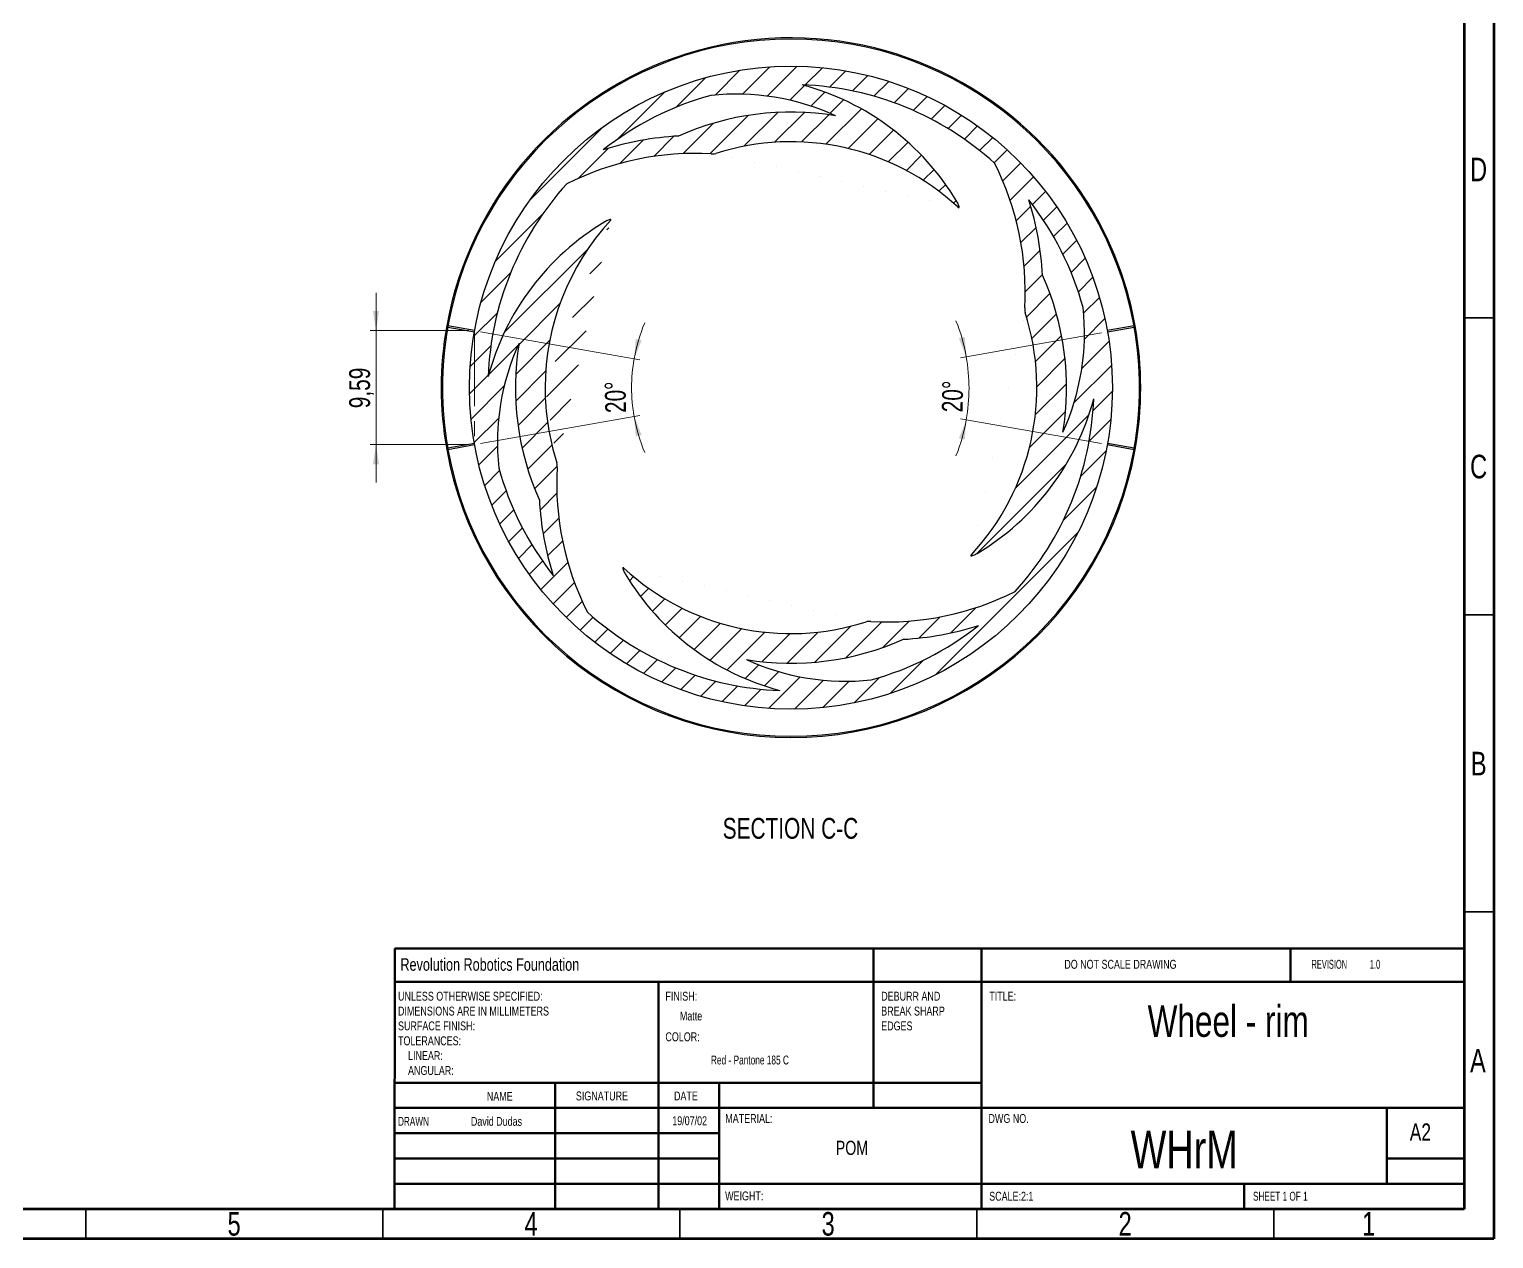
# Model space of a CAD drawing. Header units: millimetres. Extents: x 15 to 589, y 5 to 415.
# Drawn here: x 342.5 to 589, y 5 to 208.6 of the extents above; entities that cross this region are included whole.
import ezdxf

# ---------------------------------------------------------------- set-up
doc = ezdxf.new("R2010")
doc.units = ezdxf.units.MM
doc.linetypes.add('CENTERX2', pattern=[20.319999999999997, 12.7, -2.54, 2.54, -2.54])
doc.styles.add('SLDTEXTSTYLE0', font='TXT', dxfattribs={"width": 0.75})
doc.styles.add('SLDTEXTSTYLE1', font='TXT', dxfattribs={"width": 0.6864493305940874})
doc.styles.add('SLDTEXTSTYLE2', font='TXT', dxfattribs={"width": 0.625})
doc.styles.add('SLDTEXTSTYLE3', font='TXT', dxfattribs={"width": 0.6875})
doc.styles.add('SLDTEXTSTYLE4', font='TXT', dxfattribs={"width": 0.6973684210526316})
doc.dimstyles.new('SLDDIMSTYLE1', dxfattribs={"dimtxt": 3.5, "dimasz": 3.302, "dimexe": 0, "dimexo": 0.0625, "dimgap": 0.875, "dimtad": 1, "dimlfac": 0.5, "dimrnd": 1e-09, "dimzin": 12, "dimdsep": 46, "dimtxsty": 'SLDTEXTSTYLE0', "dimsah": 1, "dimcen": 0.09, "dimadec": 0, "dimazin": 3, "dimtfac": 1, "dimtmove": 0, "dimatfit": 0, "dimfxl": 0, "dimfrac": 2, "dimtolj": 1, "dimtzin": 12, "dimarcsym": 0})
doc.dimstyles.new('SLDDIMSTYLE5', dxfattribs={"dimtxt": 3.5, "dimasz": 3.302, "dimexe": 0, "dimexo": 0.0625, "dimgap": 0.875, "dimtad": 1, "dimdec": 4, "dimlfac": 0.5, "dimzin": 12, "dimdsep": 46, "dimtxsty": 'SLDTEXTSTYLE0', "dimsah": 1, "dimcen": 0.09, "dimazin": 3, "dimtfac": 1, "dimtofl": 0, "dimtmove": 0, "dimatfit": 3, "dimfxl": 0, "dimfrac": 2, "dimtolj": 1, "dimtzin": 12, "dimarcsym": 0})

# ---------------------------------------------------------------- blocks, each defined once
blk = doc.blocks.new('SW_NOTE_0')
at = {"color": 0, "linetype": 'Continuous', "lineweight": 0, "char_height": 1.5, "attachment_point": 1, "style": 'SLDTEXTSTYLE0'}
for s, insert in [('UNLESS OTHERWISE SPECIFIED:', (0, 1.933601609657949)), ('DIMENSIONS ARE IN MILLIMETERS', (0, -0.5663983344626964)), ('SURFACE FINISH:', (0, -3.066398278583342)), ('TOLERANCES:', (0, -5.566398222703987)), ('LINEAR:', (1.687500000000008, -8.066398166824634)), ('ANGULAR:', (1.687500000000008, -10.56639811094528))]:
    blk.add_mtext(s, dxfattribs=dict(at, insert=insert))
blk = doc.blocks.new('SW_NOTE_0_1')
at = {"color": 0, "linetype": 'Continuous', "lineweight": 0, "char_height": 1.5, "attachment_point": 1, "style": 'SLDTEXTSTYLE0'}
for s, insert in [('DEBURR AND', (0, 1.933601609657949)), ('BREAK SHARP', (0, -0.5663983344626964)), ('EDGES', (0, -3.066398278583342))]:
    blk.add_mtext(s, dxfattribs=dict(at, insert=insert))
blk = doc.blocks.new('_D_35')
at = {"color": 7, "linetype": 'Continuous', "lineweight": 0}
for p, q in [((400.8468547515872, 157.8361260097033), (400.8468547515872, 164.1861260097033)), ((416.4464123529721, 157.8361260097033), (399.8468547515872, 157.8361260097033)), ((400.8468547515872, 157.8361260097033), (400.8468547515872, 138.6501254886134)), ((416.4464123529721, 138.6501254886134), (399.8468547515872, 138.6501254886134)), ((400.8468547515872, 138.6501254886134), (400.8468547515872, 132.3001254886134))]:
    blk.add_line(p, q, dxfattribs=at)
at = {"color": 7, "linetype": 'Continuous', "lineweight": 18}
for points in [[(400.8468547515872, 157.8361260097033), (401.3548547515871, 161.1381260097033), (400.3388547515872, 161.1381260097033)], [(400.8468547515872, 138.6501254886134), (400.3388547515872, 135.3481254886134), (401.3548547515871, 135.3481254886134)]]:
    blk.add_solid(points, dxfattribs=at)
at = {"color": 7, "linetype": 'Continuous', "lineweight": 18, "insert": (396.3351178370083, 144.7776194938546), "char_height": 3.5, "attachment_point": 1, "rotation": 90.00000000000041, "style": 'SLDTEXTSTYLE0'}
blk.add_mtext('9,59', dxfattribs=at)
blk = doc.blocks.new('_D_36')
at = {"color": 7, "linetype": 'Continuous', "lineweight": 0}
for p, q in [((418.4312201059842, 157.6624778320364), (445.2862255125281, 152.927215811791)), ((418.4312201059842, 138.8237736662802), (445.2862255125281, 143.5590356865257))]:
    blk.add_line(p, q, dxfattribs=at)
at = {"color": 7, "linetype": 'Continuous', "lineweight": 18}
for radius, start, end in [(27.97459959307479, 157.065695638592, 169.9999999999999), (27.9745995930748, 169.9999999999999, 190.000000000001), (27.9745995930748, 190.000000000001, 202.9343043614089)]:
    blk.add_arc((471.8510203261881, 148.2431257491584), radius, start, end, dxfattribs=at)
for points in [[(444.3014177595159, 153.1008639894579), (445.558977521301, 156.1959910378259), (444.5704972634431, 156.4308586171662)], [(444.3014177595159, 143.3853875088588), (444.5704972634431, 140.0553928811505), (445.558977521301, 140.2902604604908)]]:
    blk.add_solid(points, dxfattribs=at)
at = {"color": 7, "linetype": 'Continuous', "lineweight": 18, "insert": (439.4595971302099, 143.9368219313893), "char_height": 3.5, "attachment_point": 1, "rotation": 91.38973688963783, "style": 'SLDTEXTSTYLE0'}
blk.add_mtext('20°', dxfattribs=at)
blk = doc.blocks.new('_D_37')
at = {"color": 7, "linetype": 'Continuous', "lineweight": 0}
for p, q in [((523.0024059920381, 157.465580465049), (499.2247697135289, 153.2729416516756)), ((522.967312353135, 138.8237736662803), (499.2247697135289, 143.0102245242642))]:
    blk.add_line(p, q, dxfattribs=at)
at = {"color": 7, "linetype": 'Continuous', "lineweight": 18}
for radius, start, end in [(30.55031623509481, 9.999999999999718, 21.85430452270494), (30.55031623509482, 350.0000000000006, 9.999999999999718), (30.55031623509486, 338.1456954772954, 350.0000000000006)]:
    blk.add_arc((470.1233891812449, 148.14158308797), radius, start, end, dxfattribs=at)
for points in [[(500.209577466541, 153.4465898293425), (499.9568613794271, 156.7778662482717), (498.9672391534883, 156.5478578790153)], [(500.209577466541, 142.8365763465972), (498.9672391534883, 139.7353082969244), (499.9568613794271, 139.505299927668)]]:
    blk.add_solid(points, dxfattribs=at)
at = {"color": 7, "linetype": 'Continuous', "lineweight": 18, "insert": (496.0908620341936, 144.1310399569782), "char_height": 3.5, "attachment_point": 1, "rotation": 88.91793198119318, "style": 'SLDTEXTSTYLE0'}
blk.add_mtext('20°', dxfattribs=at)

msp = doc.modelspace()

# ---------------------------------------------------------------- hatches: boundary and pattern name
at = {"linetype": 'Continuous', "lineweight": 18}
h = msp.add_hatch(dxfattribs=at)
h.set_pattern_fill('ANSI31', style=0)
h.set_pattern_definition([(45, (0, 0), (-2.245064030267288, 2.245064030267288), [])])
edge = h.paths.add_edge_path(flags=0)
edge.add_arc((470.6992662295597, 148.2431257491584), 54.11, 0, 360)
edge = h.paths.add_edge_path(flags=0)
edge.add_arc((462.1584138021205, 164.4036546651987), 50.9700564508056, 3.11199291193541, 17.62247110755953)
edge.add_arc((470.6992662295597, 148.2431257491584), 51, 15.362012957871798, 38.27518399072471, ccw=False)
edge.add_arc((479.8987930154402, 157.4426525350389), 40.21009554800679, -24.5464270421823, 6.15495194045468, ccw=False)
edge.add_arc((470.6992662295597, 148.2431257491584), 46.38775415312534, 350.6891221042673, 384.0710668828521)
edge = h.paths.add_edge_path(flags=0)
edge.add_arc((454.5387373135194, 139.702273321719), 50.9700564508056, 93.10299136239365, 107.6224711075595)
edge.add_arc((470.6992662295597, 148.2431257491584), 51, 105.3620129578718, 128.2751839907246, ccw=False)
edge.add_arc((461.4997394436791, 157.4426525350387), 40.21009554800679, 65.45536747967287, 96.15495194045451, ccw=False)
edge.add_arc((470.6992662295597, 148.2431257491584), 46.38775415312534, 80.6906229976485, 114.0726633159415)
edge = h.paths.add_edge_path(flags=0)
edge.add_arc((486.8597951455999, 156.7839781765977), 50.9700564508056, 273.1030926509455, 287.6224711075603)
edge.add_arc((470.6992662295597, 148.2431257491584), 51, 285.36201295787254, 308.27518399072545, ccw=False)
edge.add_arc((479.8987930154402, 139.043598963278), 40.21009554800679, 245.4577358145163, 276.15495194045536, ccw=False)
edge.add_arc((470.6992662295597, 148.2431257491584), 46.38775415312534, 260.6926038007367, 294.0724471988624)
edge = h.paths.add_edge_path(flags=0)
edge.add_arc((479.2401186569988, 132.0825968331181), 50.9700564508056, 183.1122763218017, 197.6224711075603)
edge.add_arc((470.6992662295597, 148.2431257491584), 51, 195.3620129578726, 218.2751839907254, ccw=False)
edge.add_arc((461.4997394436792, 139.043598963278), 40.21009554800679, 155.4587275504421, 186.1549519404554, ccw=False)
edge.add_arc((470.6992662295597, 148.2431257491584), 46.38775415312534, 170.6934332539857, 204.0724471988465)
edge = h.paths.add_edge_path(flags=0)
edge.add_arc((479.8987930154402, 157.4426525350389), 43.21009554800681, 300.8080013059957, 345.1447178327558)
edge.add_arc((470.6992662295597, 148.2431257491584), 51, 317.7359476579008, 357.8890020496698, ccw=False)
edge.add_arc((486.8597951456, 156.7839781765975), 47.97005645080561, 266.7524132224183, 296.7378779957508, ccw=False)
edge.add_spline(control_points=[(484.1422561140201, 108.8909588783186), (484.0137866401028, 108.8948037554969), (483.8873947075733, 108.8963033963638), (483.7614244884585, 108.8908606371663), (483.6944029597522, 108.8879648571608), (483.6273858743047, 108.8830526712679), (483.5608192876286, 108.8747363986491), (483.4934872385562, 108.8663244955603), (483.425891612732, 108.8552256683822), (483.3612523141744, 108.8345828481331)], knot_values=[0, 0, 0, 0, 0.0001891316192388143, 0.0001891316192388143, 0.0001891316192388143, 0.0002896931466998368, 0.0002896931466998368, 0.0002896931466998368, 0.0003915931088317396, 0.0003915931088317396, 0.0003915931088317396, 0.0003915931088317396], weights=[1, 1, 1, 1, 1, 1, 1, 1, 1, 1], degree=3, periodic=0)
edge.add_arc((470.6992662295597, 148.2431257491584), 41.39061199021829, 227.2152186711248, 287.8122398895054, ccw=False)
edge.add_spline(control_points=[(442.5848424568153, 117.8661289118912), (442.5594749931744, 117.8844997209419), (442.5374272417488, 117.9032631742276), (442.5135516834569, 117.9193123123481), (442.5038028698378, 117.9258654598964), (442.4936981942808, 117.9319775651554), (442.4831118839302, 117.9370680605075), (442.4724397900739, 117.9421998054094), (442.4610106298859, 117.9464845546213), (442.4492398803081, 117.947779872108), (442.4444309846604, 117.9483090692151), (442.4394998343114, 117.9483077651888), (442.4347286716048, 117.9475068074155), (442.4299145953957, 117.9466986455485), (442.4251472135703, 117.945007078981), (442.4209791724497, 117.9424662349151), (442.4172796094655, 117.9402109758178), (442.4139587073112, 117.9372468409647), (442.4111919384623, 117.9339124819548), (442.4073852785119, 117.9293249028703), (442.4044848022835, 117.9239440425076), (442.402290922638, 117.9184011701535), (442.3982785551071, 117.9082638587894), (442.3963522027516, 117.8972926928671), (442.3953683797362, 117.8864346881162), (442.3921609383436, 117.8510356241254), (442.3977731130369, 117.8150734927866), (442.4047058308187, 117.780212069467), (442.4368551327856, 117.618548136133), (442.5043493555541, 117.4649260839477), (442.5746814106516, 117.3158549365591), (442.6412015961629, 117.1748631744826), (442.7154394281584, 117.0373442750538), (442.7955414785583, 116.9036009627888)], knot_values=[0, 0, 0, 0, 4.315250300815209e-05, 4.315250300815209e-05, 4.315250300815209e-05, 6.073826556796039e-05, 6.073826556796039e-05, 6.073826556796039e-05, 7.85895395687592e-05, 7.85895395687592e-05, 7.85895395687592e-05, 8.580138089424509e-05, 8.580138089424509e-05, 8.580138089424509e-05, 9.312410265085457e-05, 9.312410265085457e-05, 9.312410265085457e-05, 9.959337161629742e-05, 9.959337161629742e-05, 9.959337161629742e-05, 0.0001085116463704988, 0.0001085116463704988, 0.0001085116463704988, 0.0001248716991035635, 0.0001248716991035635, 0.0001248716991035635, 0.000178656315928948, 0.000178656315928948, 0.000178656315928948, 0.0004295959350291335, 0.0004295959350291335, 0.0004295959350291335, 0.0006662834517002537, 0.0006662834517002537, 0.0006662834517002537, 0.0006662834517002537], weights=[1, 1, 1, 1, 1, 1, 1, 1, 1, 1, 1, 1, 1, 1, 1, 1, 1, 1, 1, 1, 1, 1, 1, 1, 1, 1, 1, 1, 1, 1, 1, 1, 1, 1], degree=3, periodic=0)
edge.add_arc((479.8987930154402, 139.043598963278), 43.21009554800681, 210.8250830776051, 255.144717832756)
edge.add_arc((470.6992662295597, 148.2431257491584), 51, 227.7359476579009, 267.88900204966995, ccw=False)
edge.add_arc((479.2401186569988, 132.0825968331181), 47.97005645080561, 176.7523796417812, 206.737877995751, ccw=False)
edge.add_spline(control_points=[(431.3471009514579, 134.800163934445), (431.3509927664042, 134.9286645736762), (431.3524940058103, 135.0550781388329), (431.3470520986448, 135.1810700473412), (431.3441566542341, 135.2481058412618), (431.339244437169, 135.3151372190325), (431.3309274657668, 135.3817180665158), (431.3225148588002, 135.4490645168395), (431.3114148803597, 135.516674666015), (431.2907687255164, 135.5813279924365)], knot_values=[0, 0, 0, 0, 0.0001891640678540985, 0.0001891640678540985, 0.0001891640678540985, 0.0002897469503699197, 0.0002897469503699197, 0.0002897469503699197, 0.0003916685156854582, 0.0003916685156854582, 0.0003916685156854582, 0.0003916685156854582], weights=[1, 1, 1, 1, 1, 1, 1, 1, 1, 1], degree=3, periodic=0)
edge.add_arc((470.6992662295597, 148.2431257491584), 41.39061199021829, 180, 197.8120109240195, ccw=False)
edge.add_arc((470.6992662295597, 148.2431257491584), 41.39061199021829, 137.2000349213839, 180, ccw=False)
edge.add_spline(control_points=[(440.3297209618257, 176.3655986339503), (440.3406405706961, 176.3829170582554), (440.3594040198174, 176.4049648095807), (440.3754531534217, 176.42884036752), (440.3820062994286, 176.4385891814451), (440.3881184030467, 176.4486938573096), (440.3932088965498, 176.4592801678771), (440.3983406396005, 176.4699522619787), (440.4026253866738, 176.481381422431), (440.4039207017759, 176.4931521716867), (440.4044498979735, 176.4979610677918), (440.4044485928559, 176.5028922185308), (440.4036476338778, 176.5076633813955), (440.4028394707968, 176.5124774577546), (440.4011479028797, 176.5172448394807), (440.3986070576449, 176.5214128802974), (440.3963517975041, 176.5251124430218), (440.3933876617488, 176.5284333447578), (440.3900533019981, 176.531200113217), (440.3854657207372, 176.5350067735915), (440.380084858097, 176.537907249786), (440.3745419835603, 176.5401011292049), (440.3644046671822, 176.5441134967259), (440.3534334962572, 176.5460398480344), (440.3425754867093, 176.5470236697317), (440.3071764027916, 176.5502311072151), (440.2712142526864, 176.5446189236925), (440.236352811255, 176.5376861970463), (440.074688788111, 176.5055368528149), (439.9210666554886, 176.4380425689554), (439.7719954321637, 176.3677104490527), (439.6310038494128, 176.30119032074), (439.4934851215981, 176.2269525663766), (439.3597419734189, 176.1468506051493)], knot_values=[0, 0, 0, 0, 4.315249878994903e-05, 4.315249878994903e-05, 4.315249878994903e-05, 6.073826043516946e-05, 6.073826043516946e-05, 6.073826043516946e-05, 7.858953358957669e-05, 7.858953358957669e-05, 7.858953358957669e-05, 8.580137544211974e-05, 8.580137544211974e-05, 8.580137544211974e-05, 9.312409770420201e-05, 9.312409770420201e-05, 9.312409770420201e-05, 9.959336711387605e-05, 9.959336711387605e-05, 9.959336711387605e-05, 0.0001085116447727314, 0.0001085116447727314, 0.0001085116447727314, 0.0001248717044914857, 0.0001248717044914857, 0.0001248717044914857, 0.0001786563507941185, 0.0001786563507941185, 0.0001786563507941185, 0.0004295961168477568, 0.0004295961168477568, 0.0004295961168477568, 0.000666283349549362, 0.000666283349549362, 0.000666283349549362, 0.000666283349549362], weights=[1, 1, 1, 1, 1, 1, 1, 1, 1, 1, 1, 1, 1, 1, 1, 1, 1, 1, 1, 1, 1, 1, 1, 1, 1, 1, 1, 1, 1, 1, 1, 1, 1, 1], degree=3, periodic=0)
edge.add_arc((461.4997394436792, 139.043598963278), 43.21009554800681, 120.825082402463, 165.144717832755)
edge.add_arc((470.6992662295597, 148.2431257491584), 51, 137.7359476579001, 177.889002049669, ccw=False)
edge.add_arc((454.5387373135193, 139.7022733217193), 47.97005645080561, 86.75237053163937, 116.7378779957501, ccw=False)
edge.add_spline(control_points=[(457.2563120299303, 187.5952905951611), (457.3848134450635, 187.5913959985304), (457.5112270055189, 187.5898946188439), (457.6372189202618, 187.5953363601595), (457.7042549035706, 187.598231724364), (457.7712864733782, 187.6031438638849), (457.8378675167654, 187.6114607655628), (457.9052141645482, 187.6198733019161), (457.9728245177419, 187.6309732103458), (458.0374780490952, 187.6516193387726)], knot_values=[0, 0, 0, 0, 0.000189164066462149, 0.000189164066462149, 0.000189164066462149, 0.000289747228207682, 0.000289747228207682, 0.000289747228207682, 0.0003916690755893809, 0.0003916690755893809, 0.0003916690755893809, 0.0003916690755893809], weights=[1, 1, 1, 1, 1, 1, 1, 1, 1, 1], degree=3, periodic=0)
edge.add_arc((470.6992662295597, 148.2431257491584), 41.39061199021829, 47.20043580575782, 107.81199996138821, ccw=False)
edge.add_spline(control_points=[(498.8215266254793, 178.6128677821243), (498.8392071902977, 178.6011340164801), (498.8612546516802, 178.58237759941), (498.8851295001373, 178.5663360893949), (498.8948788872786, 178.5597854764456), (498.9049841476798, 178.5536760811696), (498.9155709009925, 178.5485886718151), (498.9262434901496, 178.5434600144911), (498.9376732036657, 178.5391788570496), (498.9494435068343, 178.5378876372455), (498.9542531842456, 178.5373600084634), (498.9591850012337, 178.5373631984634), (498.9639564280074, 178.5381662398545), (498.9687707541973, 178.5389765013098), (498.9735379530077, 178.5406704027587), (498.977705460388, 178.5432132638491), (498.9814045680328, 178.5454703244949), (498.9847247426476, 178.548436011782), (498.987490839833, 178.5517716416307), (498.9912982697826, 178.5563630121196), (498.9941987177011, 178.5617478462324), (498.9963922331372, 178.5672945295495), (499.0004046498429, 178.5774406194457), (499.0023292354314, 178.5884205575633), (499.0033108164727, 178.599286979544), (499.0065116357575, 178.6347210920337), (499.0008841843638, 178.6707162928405), (498.9939361276698, 178.7056096457922), (498.9617134537334, 178.8674328985704), (498.8941124614516, 179.0211979759895), (498.8236672237288, 179.1704043241705), (498.7572476165152, 179.3110841963708), (498.6831460933697, 179.448304762665), (498.603200601326, 179.5817630294251)], knot_values=[0, 0, 0, 0, 4.314523696688301e-05, 4.314523696688301e-05, 4.314523696688301e-05, 6.072958330817166e-05, 6.072958330817166e-05, 6.072958330817166e-05, 7.857956930601629e-05, 7.857956930601629e-05, 7.857956930601629e-05, 8.579230743718536e-05, 8.579230743718536e-05, 8.579230743718536e-05, 9.311588729952059e-05, 9.311588729952059e-05, 9.311588729952059e-05, 9.958591218549763e-05, 9.958591218549763e-05, 9.958591218549763e-05, 0.0001085092744067672, 0.0001085092744067672, 0.0001085092744067672, 0.0001248815907769411, 0.0001248815907769411, 0.0001248815907769411, 0.0001787180760589808, 0.0001787180760589808, 0.0001787180760589808, 0.0004299178319997583, 0.0004299178319997583, 0.0004299178319997583, 0.0006661106846443216, 0.0006661106846443216, 0.0006661106846443216, 0.0006661106846443216], weights=[1, 1, 1, 1, 1, 1, 1, 1, 1, 1, 1, 1, 1, 1, 1, 1, 1, 1, 1, 1, 1, 1, 1, 1, 1, 1, 1, 1, 1, 1, 1, 1, 1, 1], degree=3, periodic=0)
edge.add_arc((461.4997394436791, 157.4426525350387), 43.21009554800681, 30.82392998055732, 75.14471783275572)
edge.add_arc((470.6992662295597, 148.2431257491584), 51, 47.73594765790068, 87.88900204966961, ccw=False)
edge.add_arc((462.1584138021204, 164.4036546651986), 47.97005645080561, -3.2474837862013146, 26.737877995750694, ccw=False)
edge.add_spline(control_points=[(510.0514379852034, 161.6862017231791), (510.0475920870455, 161.5577107440901), (510.0460924024116, 161.431297113132), (510.0515362634793, 161.305305274531), (510.0544326142278, 161.2382726020429), (510.0593456858466, 161.1712443769244), (510.0676633778692, 161.1046667228054), (510.0760767148728, 161.0373234935215), (510.0871773976457, 160.9697166531453), (510.1078235722703, 160.9050665932591)], knot_values=[0, 0, 0, 0, 0.0001891640895864178, 0.0001891640895864178, 0.0001891640895864178, 0.000289742343507937, 0.000289742343507937, 0.000289742343507937, 0.000391659229571929, 0.000391659229571929, 0.000391659229571929, 0.000391659229571929], weights=[1, 1, 1, 1, 1, 1, 1, 1, 1, 1], degree=3, periodic=0)
edge.add_arc((470.6992662295597, 148.2431257491584), 41.39061199021829, -42.80102246966618, 17.81217415451789, ccw=False)
edge.add_spline(control_points=[(501.0682924931419, 120.120092400555), (501.0447691166963, 120.0972524989614), (501.0260052287219, 120.0753651927188), (501.0099367036274, 120.0516486569791), (501.0033389572511, 120.0419106326854), (500.9971832296151, 120.031812700985), (500.9920563396526, 120.0212261824968), (500.9868870497241, 120.0105521122908), (500.9825680264383, 119.9991077682716), (500.9812784041001, 119.9873181878147), (500.98075419308, 119.9825259104043), (500.9807626655727, 119.977611208724), (500.9815707439833, 119.972858553755), (500.9823860350842, 119.9680634778682), (500.9840842226445, 119.9633179494813), (500.9866239660536, 119.9591697985974), (500.9888786997778, 119.9554871526824), (500.9918355823799, 119.9521819595585), (500.9951583397143, 119.9494242451427), (500.9997712308493, 119.9455957872983), (501.0051820963018, 119.9426793239189), (501.0107551030962, 119.9404708291015), (501.0209882554602, 119.9364155919923), (501.0320636481549, 119.9344663624922), (501.0430252860359, 119.9334639402849), (501.0789414482664, 119.9301794713932), (501.1154342947635, 119.9358407035302), (501.1508177154778, 119.9428243976693), (501.3155712636624, 119.9753421239271), (501.4721977166773, 120.0438417711329), (501.6241780976489, 120.115277742185), (501.7621445073217, 120.1801266679774), (501.8968372771673, 120.2522783143924), (502.027938288343, 120.3300770177435)], knot_values=[0, 0, 0, 0, 4.297104867190703e-05, 4.297104867190703e-05, 4.297104867190703e-05, 6.058118589998113e-05, 6.058118589998113e-05, 6.058118589998113e-05, 7.846279185812278e-05, 7.846279185812278e-05, 7.846279185812278e-05, 8.564807093282043e-05, 8.564807093282043e-05, 8.564807093282043e-05, 9.294278447590136e-05, 9.294278447590136e-05, 9.294278447590136e-05, 9.938795195602033e-05, 9.938795195602033e-05, 9.938795195602033e-05, 0.0001083547002013489, 0.0001083547002013489, 0.0001083547002013489, 0.000124869651271446, 0.000124869651271446, 0.000124869651271446, 0.0001794355071616401, 0.0001794355071616401, 0.0001794355071616401, 0.0004350650237140475, 0.0004350650237140475, 0.0004350650237140475, 0.0006664673840499649, 0.0006664673840499649, 0.0006664673840499649, 0.0006664673840499649], weights=[1, 1, 1, 1, 1, 1, 1, 1, 1, 1, 1, 1, 1, 1, 1, 1, 1, 1, 1, 1, 1, 1, 1, 1, 1, 1, 1, 1, 1, 1, 1, 1, 1, 1], degree=3, periodic=0)

# ---------------------------------------------------------------- linework, layer by layer
at = {"color": 7, "linetype": 'Continuous', "lineweight": 70}
for p, q in [((589, 415), (589, 5)), ((584, 410), (584, 10)), ((584, 10), (20, 10)), ((589, 5), (15, 5))]:
    msp.add_line(p, q, dxfattribs=at)
at = {"color": 7, "linetype": 'Continuous', "lineweight": 25}
for p, q in [((412.7489705359395, 158.6651039213672), (412.9458125729423, 158.6297031802931)), ((412.9458125729423, 158.6297031802931), (412.9110829374089, 158.4327416296907)), ((412.9110829374089, 158.4327416296907), (417.4113187140691, 157.639228642716)), ((417.4464123529721, 157.8361260097033), (412.9458125729423, 158.6297031802931)), ((528.4527198861771, 158.6297031802931), (523.9521201061473, 157.8361260097033)), ((523.9872137450503, 157.6392286427159), (528.4874495217105, 158.4327416296906)), ((528.4527198861771, 158.629703180293), (528.6495619231799, 158.6651039213671)), ((528.4874495217105, 158.4327416296906), (528.4527198861771, 158.629703180293)), ((417.4113187140691, 138.8470228556007), (412.9110829374091, 138.053509868626)), ((412.9110829374091, 138.053509868626), (412.9458125729424, 137.8565483180235)), ((412.9458125729424, 137.8565483180235), (417.4464123529721, 138.6501254886134)), ((523.9521201061473, 138.6501254886134), (528.4527198861769, 137.8565483180236)), ((528.4874495217102, 138.053509868626), (523.9872137450503, 138.8470228556007)), ((528.4527198861769, 137.8565483180236), (528.4874495217102, 138.053509868626)), ((412.9458125729424, 137.8565483180235), (412.7489705359397, 137.8211475769494)), ((528.6495619231797, 137.8211475769495), (528.4527198861769, 137.8565483180236))]:
    msp.add_line(p, q, dxfattribs=at)
at = {"color": 7, "linetype": 'CENTERX2', "lineweight": 18}
msp.add_line((417.4464123529721, 157.8361260097033), (417.4464123529721, 138.6501254886134), dxfattribs=at)
at = {"color": 7, "linetype": 'Continuous', "lineweight": 35}
for p, q in [((584, 160), (589, 160)), ((584, 110), (589, 110)), ((584, 59.99999999999997), (589, 59.99999999999997)), ((352, 10), (352, 5)), ((402, 10), (402, 5)), ((452, 10), (452, 5)), ((502, 10), (502, 5)), ((552, 10), (552, 5))]:
    msp.add_line(p, q, dxfattribs=at)
at = {"color": 7, "linetype": 'Continuous', "lineweight": 50}
for p, q in [((403.9999999999999, 53.83884892656382), (403.9762404645209, 10.00000643853091)), ((403.9999999999999, 53.83884892656382), (584.0000264362719, 53.83884892656382)), ((484.600011837575, 53.83884892656382), (484.5854421923817, 26.95632080212545)), ((502.8000145105759, 53.83884892656382), (502.7762259539471, 9.946459364125161)), ((554.7969800928912, 48.22593773779953), (554.800022147721, 53.83884892656382)), ((583.9969644659594, 48.22593773779953), (403.9969644659594, 48.22593773779951)), ((448.3958906294994, 48.22593773779951), (448.3751601072725, 9.975943355506478)), ((502.7999999999999, 31.24999999999999), (403.9999999999999, 31.24999999999999)), ((430.9909524337923, 31.24999999999999), (430.9909524337923, 9.999999999999947)), ((458.6, 10), (458.6, 31.24999999999999)), ((458.6, 27), (403.9999999999999, 27)), ((458.6, 27), (584, 27)), ((571, 14.25), (571, 27)), ((458.6, 22.749928), (403.9999999999999, 22.749928)), ((458.6, 18.5), (403.9999999999999, 18.5)), ((584, 18.5), (571, 18.5)), ((403.9999999999999, 14.25), (584, 14.25)), ((546.9999999999999, 10), (546.9999999999999, 14.25))]:
    msp.add_line(p, q, dxfattribs=at)
at = {"color": 7, "linetype": 'Continuous', "lineweight": 25}
msp.add_circle((470.6992662295597, 148.2431257491584), 54.11, dxfattribs=at)
for centre, radius, start, end in [((470.6992662295597, 148.2431257491584), 58.88000000000011, 45.00000000000018, 169.8047174831486), ((470.6992662295597, 148.2431257491584), 58.68000000000011, 10.19528251685133, 169.8047174831486), ((470.6992662295597, 148.2431257491584), 51.00000000000014, 105.3620129578726, 128.2751839907255), ((461.4997394436791, 157.4426525350387), 40.21009554800687, 65.45536747967368, 96.15495194045532), ((470.6992662295597, 148.2431257491584), 51.00000000000009, 47.73594765790148, 87.8890020496704), ((461.4997394436791, 157.4426525350387), 43.21009554800681, 30.82527553727916, 75.14471783275572), ((470.6992662295597, 148.2431257491584), 46.38775415312536, 80.68869726627833, 114.0726633159415), ((454.5387373135194, 139.702273321719), 50.97005645080589, 93.10299136239365, 107.6224711075595), ((470.6992662295597, 148.2431257491584), 58.88000000000015, 10.19528251685129, 45.00000000000018), ((454.5387373135193, 139.7022733217193), 47.97005645080571, 86.75237053164017, 116.7378779957509), ((470.6992662295597, 148.2431257491584), 41.3906119902183, 47.20043580575857, 107.8215454363724), ((462.1584138021204, 164.4036546651986), 47.97005645080571, 356.7525162138004, 26.73787799575157), ((470.6992662295597, 148.2431257491584), 51.00000000000009, 137.7359476579009, 177.8890020496698), ((470.6992662295597, 148.2431257491584), 51.00000000000014, 15.36201295787263, 38.27518399072544), ((462.1584138021205, 164.4036546651987), 50.97005645080574, 3.111992911935411, 17.62247110755953), ((461.4997394436792, 139.043598963278), 43.21009554800678, 120.8258903093518, 165.144717832755), ((470.6992662295597, 148.2431257491584), 41.39061199021827, 137.2000349213847, 179.9999999999999), ((470.6992662295597, 148.2431257491584), 46.38775415312539, 350.6886972663756, 24.07106688285124), ((470.6992662295597, 148.2431257491584), 41.3906119902183, 317.1989775303354, 17.8073637483646), ((479.8987930154402, 157.4426525350389), 40.21009554800676, 335.4535729578193, 6.154951940455488), ((470.6992662295597, 148.2431257491584), 58.88000000000011, 169.8047174831486, 190.1952825168524), ((470.6992662295597, 148.2431257491584), 58.67999999967015, 169.9999997175269, 190.000000282474), ((412.9458125729423, 158.6297031802931), 0.2000000000000098, 169.8047174831554, 260.0000000000028), ((528.4527198861771, 158.629703180293), 0.2000000000000619, 279.9999999999989, 10.19528251684173), ((470.6992662295597, 148.2431257491584), 58.67999999966989, 349.9999997175276, 10.000000282473), ((470.6992662295597, 148.2431257491584), 58.88000000000018, 349.8047174831494, 10.19528251685132), ((461.4997394436792, 139.043598963278), 40.21009554800676, 155.4587275504429, 186.1549519404562), ((470.6992662295597, 148.2431257491584), 46.38775415312538, 170.693424559624, 204.0724471988465), ((470.6992662295597, 148.2431257491584), 41.39061199021833, 179.9999999999999, 197.8074546992138), ((479.8987930154402, 157.4426525350389), 43.2100955480068, 300.8080013059957, 345.1447178327558), ((470.6992662295597, 148.2431257491584), 50.99999999999999, 317.7359476579016, 357.8890020496706), ((412.9458125729424, 137.8565483180235), 0.2000000000000279, 99.9999999999806, 190.1952825168563), ((528.4527198861769, 137.8565483180236), 0.2000000000000669, 349.8047174831511, 80.00000000000054), ((470.6992662295597, 148.2431257491584), 58.87999999999996, 190.1952825168524, 349.8047174831494), ((470.6992662295597, 148.2431257491584), 58.67999999999996, 190.1952825168524, 349.8047174831494), ((470.6992662295597, 148.2431257491584), 51.00000000000013, 195.3620129578734, 218.2751839907262), ((479.2401186569988, 132.0825968331181), 47.97005645080565, 176.752379641782, 206.7378779957518), ((479.2401186569988, 132.0825968331181), 50.97005645080573, 183.1122763218017, 197.6224711075603), ((470.6992662295597, 148.2431257491584), 41.39061199021828, 227.2152186711256, 287.8215338119133), ((479.8987930154402, 139.043598963278), 43.21009554800684, 210.825517612978, 255.144717832756), ((486.8597951456, 156.7839781765975), 47.97005645080569, 266.7524132224191, 296.7378779957517), ((470.6992662295597, 148.2431257491584), 51.00000000000009, 227.7359476579017, 267.8890020496708), ((470.6992662295597, 148.2431257491584), 51.00000000000009, 285.3620129578733, 308.2751839907262), ((486.8597951455999, 156.7839781765977), 50.97005645080578, 273.1030926509455, 287.6224711075603), ((470.6992662295597, 148.2431257491584), 46.38775415312534, 260.6934367174746, 294.0724471988624), ((479.8987930154402, 139.043598963278), 40.21009554800682, 245.4577358145172, 276.1549519404562)]:
    msp.add_arc(centre, radius, start, end, dxfattribs=at)
for points, knots in [([(457.2589039623184, 187.5984936942112), (457.3894034722704, 187.5911372522027), (457.5199993518615, 187.5897465788901), (457.781126400388, 187.6021353213096), (457.9124883490667, 187.6117057664618), (458.0374780490952, 187.6516193387726)], [0, 0, 0, 0, 0.5, 0.5, 1, 1, 1, 1]), ([(498.8180731619482, 178.6206453280232), (498.8385087304657, 178.6017788470423), (498.8596388059179, 178.5837698829972), (498.905592464823, 178.5523123782869), (498.9309750132082, 178.536019840863), (498.9728291501574, 178.5383942906691), (498.98576084991, 178.547112341408), (498.9994086355981, 178.571365026342), (499.0020581878545, 178.5853949130524), (499.0058237666898, 178.6271563530775), (499.0026958966002, 178.6545001764339), (498.9805668035779, 178.7906470792269), (498.9418569598778, 178.8939326173439), (498.8185069255525, 179.1982217347869), (498.7160601259678, 179.3933592037558), (498.603200601326, 179.5817630294251)], [0, 0, 0, 0, 0.06250000000000443, 0.06250000000000443, 0.1250000000000089, 0.1250000000000089, 0.156250000000007, 0.156250000000007, 0.1875000000000051, 0.1875000000000051, 0.2500000000000013, 0.2500000000000013, 0.5000000000000019, 0.5000000000000019, 1, 1, 1, 1]), ([(440.3211224656265, 176.3617827134381), (440.3399972095333, 176.3822204221524), (440.3580145675, 176.4033527923257), (440.3894886386401, 176.4493126062893), (440.4057938255272, 176.4746993658437), (440.4034144203561, 176.5165648325331), (440.3946862104669, 176.5294950636727), (440.3704207749593, 176.543135177412), (440.3563854470875, 176.5457813700114), (440.3146159844349, 176.5495389278902), (440.2872650413508, 176.5464087122038), (440.151080915115, 176.5242666364588), (440.0477730018367, 176.4855530358901), (439.7433968930441, 176.3621832651364), (439.5482032007905, 176.2597245290347), (439.3597419734189, 176.1468506051493)], [0, 0, 0, 0, 0.06249999999999542, 0.06249999999999542, 0.1249999999999908, 0.1249999999999908, 0.1562499999999924, 0.1562499999999924, 0.187499999999994, 0.187499999999994, 0.2499999999999964, 0.2499999999999964, 0.5000000000000011, 0.5000000000000011, 1, 1, 1, 1]), ([(510.0546883614429, 161.6836203223875), (510.0473335774245, 161.5531239939789), (510.0459445765241, 161.4225314077802), (510.0583366441017, 161.161411031741), (510.0679089784955, 161.0300525010507), (510.1078235722703, 160.9050665932591)], [0, 0, 0, 0, 0.5, 0.5, 1, 1, 1, 1]), ([(431.3438951944602, 134.8027550830265), (431.351251497705, 134.9332544146171), (431.3526420305379, 135.063850107428), (431.3402530049099, 135.3249767721786), (431.3306824018447, 135.456338522779), (431.2907687255164, 135.5813279924365)], [0, 0, 0, 0, 0.5, 0.5, 1, 1, 1, 1]), ([(501.0642825794486, 120.1182262048242), (501.0453273703855, 120.0978525282244), (501.027230201271, 120.0767784513543), (500.9956251698802, 120.0308841413257), (500.9791995949637, 120.0054738643509), (500.9819363977567, 119.9635996590902), (500.9908797121718, 119.9508127050304), (501.0152543186543, 119.9373379338775), (501.0292847474565, 119.9347059044281), (501.0710659898483, 119.9309291300818), (501.0984366978929, 119.9339785974048), (501.2347273346658, 119.9557081740349), (501.3382681078093, 119.9940170158771), (501.6432312640219, 120.116215641953), (501.8389390762155, 120.2179200366033), (502.027938288343, 120.3300770177435)], [0, 0, 0, 0, 0.06250000000000241, 0.06250000000000241, 0.1250000000000048, 0.1250000000000048, 0.1562500000000063, 0.1562500000000063, 0.1875000000000077, 0.1875000000000077, 0.2500000000000107, 0.2500000000000107, 0.5000000000000081, 0.5000000000000081, 1, 1, 1, 1]), ([(442.5806093381025, 117.8649816118475), (442.5601716281589, 117.8838563606829), (442.5390392566587, 117.9018737236512), (442.4930794390856, 117.933347804643), (442.4676926770371, 117.9496529990261), (442.4258272036437, 117.9472735908565), (442.4128969733851, 117.9385453749463), (442.3992568641298, 117.914279931918), (442.3966106734738, 117.9002446008577), (442.3928531202018, 117.8584751334242), (442.3959833371974, 117.831124186117), (442.4181254202163, 117.6949400378137), (442.4568390227525, 117.5916321110935), (442.5802088043062, 117.2872559504741), (442.6826675468766, 117.0920622245933), (442.7955414785583, 116.9036009627888)], [0, 0, 0, 0, 0.06250000000000092, 0.06250000000000092, 0.1250000000000018, 0.1250000000000018, 0.1562500000000062, 0.1562500000000062, 0.1875000000000105, 0.1875000000000105, 0.2500000000000114, 0.2500000000000114, 0.5000000000000087, 0.5000000000000087, 1, 1, 1, 1]), ([(484.1396745927722, 108.8877084680313), (484.0092003071698, 108.895062250054), (483.8786297658022, 108.8964512226494), (483.617553460613, 108.8840614954394), (483.4862170859389, 108.874490851137), (483.3612523141744, 108.8345828481331)], [0, 0, 0, 0, 0.5, 0.5, 1, 1, 1, 1])]:
    msp.add_open_spline(points, degree=3, knots=knots, dxfattribs=at)

# ---------------------------------------------------------------- block references
at = {"color": 7, "linetype": 'Continuous', "lineweight": 0}
for name, p in [('SW_NOTE_0', (404.5535499795754, 44.63226403679571)), ('SW_NOTE_0_1', (485.8943910789416, 44.63226380396507))]:
    msp.add_blockref(name, p, dxfattribs=at)

# ---------------------------------------------------------------- texts
for s, insert, char_height, attachment_point, style in [('D', (586.4526872821151, 186.9493210584219), 3.968749999999999, 2, 'SLDTEXTSTYLE0'), ('C', (586.4586589019744, 136.949321058422), 3.968749999999999, 2, 'SLDTEXTSTYLE0'), ('B', (586.4706018241121, 86.94932105842199), 3.968749999999999, 2, 'SLDTEXTSTYLE0'), ('SECTION C-C', (470.6129818603294, 75.82316830790305), 3.5, 2, 'SLDTEXTSTYLE0'), ('Revolution Robotics Foundation', (404.9633373972574, 52.21153831391528), 2.116666666666666, 1, 'SLDTEXTSTYLE0'), ('DO NOT SCALE DRAWING', (516.7146044315172, 51.93681925904009), 1.5, 1, 'SLDTEXTSTYLE0'), ('REVISION           1.0', (558.3272207857626, 51.93681925904007), 1.5, 1, 'SLDTEXTSTYLE2'), ('FINISH:', (449.5643033871999, 46.56586564645365), 1.5, 1, 'SLDTEXTSTYLE0'), ('TITLE:', (504.0901606389745, 46.57617922121969), 1.5, 1, 'SLDTEXTSTYLE0'), ('Wheel - rim', (544.3056177298228, 44.26576120292352), 5.291666666666666, 2, 'SLDTEXTSTYLE0'), ('Matte', (452.0045611646507, 43.23763225386541), 1.4986, 1, 'SLDTEXTSTYLE0'), ('COLOR:', (449.5643033871997, 39.74210703605461), 1.5, 1, 'SLDTEXTSTYLE0'), ('Red - Pantone 185 C', (463.7916734679504, 35.82644213931855), 1.4986, 2, 'SLDTEXTSTYLE4'), ('A', (586.3396881427615, 36.94932105842198), 3.968749999999999, 2, 'SLDTEXTSTYLE0'), ('NAME', (419.5061034587853, 29.7157844607872), 1.5, 1, 'SLDTEXTSTYLE0'), ('SIGNATURE', (434.4944112451097, 29.77563583264581), 1.5, 1, 'SLDTEXTSTYLE0'), ('DATE', (451.0078397968576, 29.77563583264582), 1.5, 1, 'SLDTEXTSTYLE0'), ('DRAWN', (404.5535499795752, 25.50466213200303), 1.5, 1, 'SLDTEXTSTYLE1'), ('David Dudas', (421.1252700569692, 25.50324632254994), 1.4986, 2, 'SLDTEXTSTYLE0'), ('19/07/02', (453.6465168068502, 25.60276629571767), 1.4986, 2, 'SLDTEXTSTYLE0'), ('MATERIAL:', (459.6458623087621, 25.9860562892453), 1.5, 1, 'SLDTEXTSTYLE0'), ('DWG NO.', (503.9530022162106, 25.98605628924532), 1.5, 1, 'SLDTEXTSTYLE0'), ('WHrM', (536.8982693321238, 23.18136127098911), 6.35, 2, 'SLDTEXTSTYLE0'), ('A2', (574.8711564346465, 24.40638856899682), 2.910416666666666, 1, 'SLDTEXTSTYLE0'), ('POM', (480.9659469496363, 21.48556569140926), 2.38125, 2, 'SLDTEXTSTYLE0'), ('WEIGHT:', (459.6178111281213, 12.94931190358806), 1.4986, 1, 'SLDTEXTSTYLE0'), ('SCALE:2:1', (504.073966117492, 12.90008727453223), 1.5, 1, 'SLDTEXTSTYLE0'), ('SHEET 1 OF 1', (548.4782944278157, 12.90008727453221), 1.5, 1, 'SLDTEXTSTYLE3'), ('5', (376.9600369464606, 9.490439479474636), 3.968749999999999, 2, 'SLDTEXTSTYLE0'), ('4', (426.9600369464607, 9.490439479474636), 3.968749999999999, 2, 'SLDTEXTSTYLE0'), ('3', (476.9600369464606, 9.490439479474636), 3.968749999999999, 2, 'SLDTEXTSTYLE0'), ('2', (526.9600369464606, 9.490439479474636), 3.968749999999999, 2, 'SLDTEXTSTYLE0'), ('1', (567.9600369464606, 9.490439479474636), 3.968749999999999, 2, 'SLDTEXTSTYLE0')]:
    msp.add_mtext(s, dxfattribs=dict(at, insert=insert, char_height=char_height, attachment_point=attachment_point, style=style))

# ---------------------------------------------------------------- dimensions: what is measured, and where the dimension line sits
at = {"color": 7, "linetype": 'Continuous', "lineweight": 18}
dim = msp.add_linear_dim(base=(400.8468547515872, 138.6501254886134), p1=(417.4464123529721, 157.8361260097033), p2=(417.4464123529721, 138.6501254886134), angle=90.0000000000002, dimstyle='SLDDIMSTYLE1', dxfattribs=at)
dim.commit()
dim.dimension.update_dxf_attribs({"geometry": '_D_35', "text_midpoint": (400.8468547515872, 149.3033140243119), "dimtype": 160})
for base, line1, line2, picture, middle in [((443.8764207331133, 148.2431257491583), ((417.4464123529721, 138.6501254886134), (412.9458125729424, 137.8565483180235)), ((412.9458125729423, 158.6297031802931), (417.4464123529721, 157.8361260097033)), '_D_36', (443.8846494571465, 147.5646548153045)), ((500.6737054163398, 148.1415830879699), ((523.9872137450503, 157.6392286427159), (528.4874495217105, 158.4327416296906)), ((523.9521201061473, 138.6501254886134), (528.4527198861769, 137.8565483180236)), '_D_37', (500.6682574217939, 147.5646548153044))]:
    dim = msp.add_angular_dim_2l(base=base, line1=line1, line2=line2, dimstyle='SLDDIMSTYLE5', dxfattribs=at)
    dim.commit()
    dim.dimension.update_dxf_attribs({"geometry": picture, "text_midpoint": middle, "dimtype": 162})

doc.saveas('drawing.dxf')
